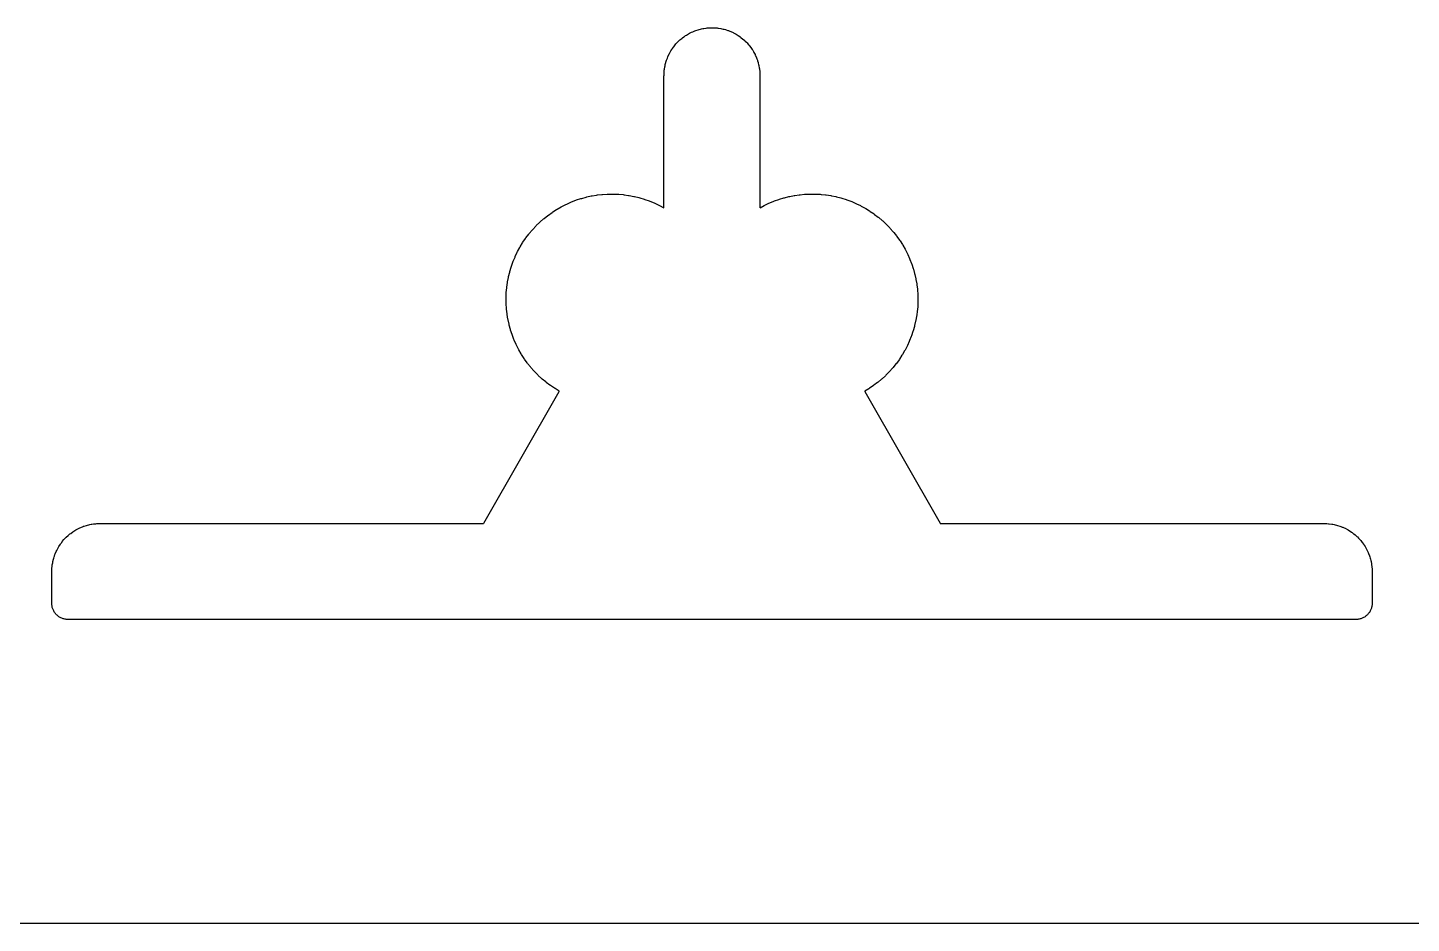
# Model space of a CAD drawing. Extents: x 0 to 200, y -100 to 0.
# Drawn here: x 32.33 to 75.59, y -100 to -72 of the extents above; entities that cross this region are included whole.
import ezdxf

# ---------------------------------------------------------------- set-up
doc = ezdxf.new("R2010")
doc.units = 0
doc.layers.add('BLACK', color=7, linetype='CONTINUOUS')

msp = doc.modelspace()

# ---------------------------------------------------------------- linework, layer by layer
at = {"layer": 'BLACK', "linetype": 'CONTINUOUS'}
for p, q in [((52.901481, -72.248269), (52.927149, -72.23196)), ((52.927149, -72.23196), (52.99254, -72.193152)), ((52.99254, -72.193152), (53.024581, -72.175687)), ((53.024581, -72.175687), (53.089906, -72.143116)), ((53.089906, -72.143116), (53.123136, -72.128036)), ((53.123136, -72.128036), (53.190664, -72.100321)), ((53.190664, -72.100321), (53.224906, -72.087708)), ((53.224906, -72.087708), (53.297172, -72.064049)), ((53.297172, -72.064049), (53.326349, -72.055472)), ((53.326349, -72.055472), (53.370502, -72.043939)), ((53.370502, -72.043939), (53.394185, -72.038365)), ((53.394185, -72.038365), (53.438847, -72.028996)), ((53.438847, -72.028996), (53.468787, -72.023661)), ((53.468787, -72.023661), (53.544019, -72.012607)), ((53.544019, -72.012607), (53.580293, -72.008625)), ((53.580293, -72.008625), (53.658178, -72.002943)), ((53.658178, -72.002943), (53.684462, -72.001721)), ((53.684462, -72.001721), (53.71398, -72.001127)), ((53.71398, -72.001127), (53.736943, -72.001192)), ((53.736943, -72.001192), (53.784338, -72.002417)), ((53.784338, -72.002417), (53.814286, -72.004093)), ((53.814286, -72.004093), (53.890958, -72.010695)), ((53.890958, -72.010695), (53.909238, -72.012609)), ((53.909238, -72.012609), (53.927434, -72.015194)), ((53.927434, -72.015194), (54.003092, -72.027367)), ((54.003092, -72.027367), (54.033183, -72.033161)), ((54.033183, -72.033161), (54.078049, -72.043236)), ((54.078049, -72.043236), (54.101831, -72.049194)), ((54.101831, -72.049194), (54.149105, -72.062276)), ((54.149105, -72.062276), (54.172567, -72.069393)), ((54.172567, -72.069393), (54.219142, -72.084779)), ((54.219142, -72.084779), (54.242225, -72.093039)), ((54.242225, -72.093039), (54.285127, -72.109588)), ((54.285127, -72.109588), (54.313367, -72.121489)), ((54.313367, -72.121489), (54.383037, -72.1534)), ((54.383037, -72.1534), (54.399603, -72.16136)), ((54.399603, -72.16136), (54.415864, -72.169924)), ((54.415864, -72.169924), (54.482998, -72.206875)), ((54.482998, -72.206875), (54.509379, -72.222467)), ((54.509379, -72.222467), (54.548228, -72.247069)), ((52.46751, -72.685662), (52.484447, -72.660403)), ((52.484447, -72.660403), (52.528698, -72.598566)), ((52.528698, -72.598566), (52.551003, -72.569685)), ((52.551003, -72.569685), (52.599651, -72.511243)), ((52.599651, -72.511243), (52.619809, -72.488473)), ((52.619809, -72.488473), (52.651085, -72.455241)), ((52.651085, -72.455241), (52.668186, -72.437935)), ((52.668186, -72.437935), (52.701043, -72.406266)), ((52.701043, -72.406266), (52.723571, -72.385837)), ((52.723571, -72.385837), (52.783747, -72.334521)), ((52.783747, -72.334521), (52.807477, -72.315501)), ((52.807477, -72.315501), (52.843937, -72.288058)), ((52.843937, -72.288058), (52.863727, -72.273904)), ((52.863727, -72.273904), (52.901481, -72.248269)), ((54.548228, -72.247069), (54.568613, -72.260689)), ((54.568613, -72.260689), (54.606208, -72.287167)), ((54.606208, -72.287167), (54.63071, -72.305573)), ((54.63071, -72.305573), (54.692926, -72.355368)), ((54.692926, -72.355368), (54.716253, -72.375241)), ((54.716253, -72.375241), (54.750324, -72.406122)), ((54.750324, -72.406122), (54.76808, -72.423027)), ((54.76808, -72.423027), (54.800595, -72.455543)), ((54.800595, -72.455543), (54.821589, -72.477866)), ((54.821589, -72.477866), (54.87235, -72.535273)), ((54.87235, -72.535273), (54.884269, -72.549263)), ((54.884269, -72.549263), (54.895666, -72.563683)), ((54.895666, -72.563683), (54.942066, -72.624669)), ((54.942066, -72.624669), (54.959864, -72.649614)), ((54.959864, -72.649614), (54.985411, -72.687848)), ((52.275129, -73.123853), (52.296993, -73.047851)), ((52.296993, -73.047851), (52.306287, -73.018894)), ((52.306287, -73.018894), (52.321549, -72.975888)), ((52.321549, -72.975888), (52.330242, -72.953163)), ((52.330242, -72.953163), (52.34758, -72.910951)), ((52.34758, -72.910951), (52.359985, -72.883184)), ((52.359985, -72.883184), (52.394428, -72.811994)), ((52.394428, -72.811994), (52.4085, -72.785034)), ((52.4085, -72.785034), (52.430838, -72.745241)), ((52.430838, -72.745241), (52.443261, -72.724321)), ((52.443261, -72.724321), (52.46751, -72.685662)), ((54.985411, -72.687848), (54.998528, -72.708561)), ((54.998528, -72.708561), (55.022168, -72.748003)), ((55.022168, -72.748003), (55.037108, -72.774758)), ((55.037108, -72.774758), (55.072399, -72.842779)), ((55.072399, -72.842779), (55.080562, -72.859246)), ((55.080562, -72.859246), (55.088113, -72.876003)), ((55.088113, -72.876003), (55.118304, -72.946435)), ((55.118304, -72.946435), (55.129508, -72.974958)), ((55.129508, -72.974958), (55.144999, -73.018253)), ((55.144999, -73.018253), (55.152689, -73.041533)), ((55.152689, -73.041533), (55.166928, -73.088471)), ((55.166928, -73.088471), (55.173467, -73.1121)), ((52.225646, -77.628653), (52.225673, -73.512291)), ((52.225673, -73.512291), (52.226185, -73.489699)), ((52.226185, -73.489699), (52.230085, -73.403574)), ((52.230085, -73.403574), (52.231943, -73.377578)), ((52.231943, -73.377578), (52.236298, -73.333023)), ((52.236298, -73.333023), (52.240176, -73.30286)), ((52.240176, -73.30286), (52.252645, -73.224764)), ((52.252645, -73.224764), (52.258352, -73.194893)), ((52.258352, -73.194893), (52.267615, -73.153322)), ((52.267615, -73.153322), (52.275129, -73.123853)), ((55.173467, -73.1121), (55.184639, -73.156706)), ((55.184639, -73.156706), (55.19117, -73.186646)), ((55.19117, -73.186646), (55.205196, -73.261982)), ((55.205196, -73.261982), (55.208227, -73.28011)), ((55.208227, -73.28011), (55.210588, -73.298337)), ((55.210588, -73.298337), (55.218934, -73.373598)), ((55.218934, -73.373598), (55.221461, -73.405956)), ((55.221461, -73.405956), (55.225269, -73.489667)), ((55.225269, -73.489667), (55.225785, -73.512365)), ((55.225785, -73.512365), (55.225755, -77.628714)), ((49.337062, -77.447234), (49.469439, -77.396247)), ((49.469439, -77.396247), (49.493276, -77.387753)), ((49.493276, -77.387753), (49.628065, -77.343536)), ((49.628065, -77.343536), (49.652302, -77.33626)), ((49.652302, -77.33626), (49.789157, -77.298926)), ((49.789157, -77.298926), (49.813731, -77.292887)), ((49.813731, -77.292887), (49.952302, -77.262532)), ((49.952302, -77.262532), (49.97715, -77.257745)), ((49.97715, -77.257745), (50.11708, -77.234447)), ((50.11708, -77.234447), (50.142139, -77.230925)), ((50.142139, -77.230925), (50.283069, -77.214744)), ((50.283069, -77.214744), (50.308275, -77.212495)), ((50.308275, -77.212495), (50.449844, -77.203472)), ((50.449844, -77.203472), (50.47513, -77.202502)), ((50.47513, -77.202502), (50.616975, -77.20066)), ((50.616975, -77.20066), (50.642278, -77.200973)), ((50.642278, -77.200973), (50.784034, -77.206317)), ((50.784034, -77.206317), (50.809289, -77.207911)), ((50.809289, -77.207911), (50.950592, -77.220428)), ((50.950592, -77.220428), (50.975734, -77.223298)), ((50.975734, -77.223298), (51.116221, -77.242955)), ((51.116221, -77.242955), (51.141186, -77.247095)), ((51.141186, -77.247095), (51.280498, -77.273842)), ((51.280498, -77.273842), (51.30522, -77.279241)), ((51.30522, -77.279241), (51.442999, -77.313009)), ((51.442999, -77.313009), (51.467416, -77.319653)), ((51.467416, -77.319653), (51.603308, -77.360355)), ((51.603308, -77.360355), (51.627357, -77.368228)), ((51.627357, -77.368228), (51.761013, -77.41576)), ((51.761013, -77.41576), (51.784633, -77.424841)), ((51.784633, -77.424841), (51.91571, -77.479081)), ((55.659576, -77.42761), (55.6828, -77.418613)), ((55.6828, -77.418613), (55.81422, -77.371437)), ((55.81422, -77.371437), (55.837864, -77.363609)), ((55.837864, -77.363609), (55.971472, -77.323042)), ((55.971472, -77.323042), (55.995476, -77.316402)), ((55.995476, -77.316402), (56.13094, -77.282545)), ((56.13094, -77.282545), (56.155246, -77.27711)), ((56.155246, -77.27711), (56.292229, -77.250048)), ((56.292229, -77.250048), (56.316776, -77.245832)), ((56.316776, -77.245832), (56.454938, -77.225631)), ((56.454938, -77.225631), (56.479664, -77.222643)), ((56.479664, -77.222643), (56.618661, -77.209355)), ((56.618661, -77.209355), (56.643505, -77.207603)), ((56.643505, -77.207603), (56.782992, -77.20126)), ((56.782992, -77.20126), (56.807893, -77.200749)), ((56.807893, -77.200749), (56.947522, -77.201366)), ((56.947522, -77.201366), (56.972417, -77.202097)), ((56.972417, -77.202097), (57.111843, -77.209674)), ((57.111843, -77.209674), (57.13667, -77.211645)), ((57.13667, -77.211645), (57.275545, -77.226162)), ((57.275545, -77.226162), (57.300243, -77.229368)), ((57.300243, -77.229368), (57.438221, -77.250789)), ((57.438221, -77.250789), (57.46273, -77.255222)), ((57.46273, -77.255222), (57.599468, -77.283495)), ((57.599468, -77.283495), (57.623725, -77.289144)), ((57.623725, -77.289144), (57.758884, -77.324197)), ((57.758884, -77.324197), (57.782829, -77.331049)), ((57.782829, -77.331049), (57.916073, -77.372796)), ((57.916073, -77.372796), (57.939647, -77.380832)), ((57.939647, -77.380832), (58.070645, -77.429169)), ((48.611896, -77.858417), (48.727268, -77.77588)), ((48.727268, -77.77588), (48.748216, -77.761682)), ((48.748216, -77.761682), (48.86762, -77.685094)), ((48.86762, -77.685094), (48.88926, -77.671976)), ((48.88926, -77.671976), (49.01239, -77.601534)), ((49.01239, -77.601534), (49.034666, -77.589528)), ((49.034666, -77.589528), (49.161206, -77.525412)), ((49.161206, -77.525412), (49.184061, -77.51455)), ((49.184061, -77.51455), (49.313686, -77.456924)), ((49.313686, -77.456924), (49.337062, -77.447234)), ((51.91571, -77.479081), (51.93884, -77.489346)), ((51.93884, -77.489346), (52.067002, -77.550155)), ((52.067002, -77.550155), (52.089582, -77.561578)), ((52.089582, -77.561578), (52.220235, -77.631886)), ((52.220256, -77.631897), (52.224088, -77.633839)), ((52.22554, -77.632972), (52.225645, -77.628677)), ((55.225756, -77.628739), (55.225861, -77.633033)), ((55.227314, -77.6339), (55.231144, -77.631956)), ((55.231166, -77.631945), (55.359642, -77.562714)), ((55.359642, -77.562714), (55.381855, -77.55145)), ((55.381855, -77.55145), (55.507924, -77.491422)), ((55.507924, -77.491422), (55.530671, -77.481279)), ((55.530671, -77.481279), (55.659576, -77.42761)), ((58.070645, -77.429169), (58.093788, -77.438371)), ((58.093788, -77.438371), (58.222214, -77.493177)), ((58.222214, -77.493177), (58.24487, -77.503521)), ((58.24487, -77.503521), (58.370404, -77.564661)), ((58.370404, -77.564661), (58.392516, -77.576121)), ((58.392516, -77.576121), (58.514846, -77.643442)), ((58.514846, -77.643442), (58.53636, -77.65599)), ((58.53636, -77.65599), (58.655182, -77.729326)), ((58.655182, -77.729326), (58.676044, -77.742931)), ((58.676044, -77.742931), (58.791063, -77.822098)), ((58.791063, -77.822098), (58.811221, -77.836726)), ((58.811221, -77.836726), (58.92215, -77.921528)), ((48.120655, -78.310413), (48.217053, -78.206343)), ((48.217053, -78.206343), (48.234714, -78.18822)), ((48.234714, -78.18822), (48.336259, -78.089165)), ((48.336259, -78.089165), (48.354815, -78.07196)), ((48.354815, -78.07196), (48.461246, -77.978175)), ((48.461246, -77.978175), (48.48065, -77.961931)), ((48.48065, -77.961931), (48.591694, -77.873657)), ((48.591694, -77.873657), (48.611896, -77.858417)), ((58.92215, -77.921528), (58.941554, -77.937142)), ((58.941554, -77.937142), (59.048119, -78.027368)), ((59.048119, -78.027368), (59.06672, -78.043931)), ((59.06672, -78.043931), (59.168654, -78.139356)), ((59.168654, -78.139356), (59.186407, -78.156825)), ((59.186407, -78.156825), (59.283458, -78.257213)), ((59.283458, -78.257213), (59.300318, -78.275546)), ((59.300318, -78.275546), (59.392245, -78.380646)), ((47.803924, -78.730693), (47.817576, -78.709386)), ((47.817576, -78.709386), (47.897104, -78.591919)), ((47.897104, -78.591919), (47.911818, -78.571331)), ((47.911818, -78.571331), (47.997193, -78.458043)), ((47.997193, -78.458043), (48.01293, -78.438226)), ((48.01293, -78.438226), (48.103934, -78.329408)), ((48.103934, -78.329408), (48.120655, -78.310413)), ((59.392245, -78.380646), (59.408169, -78.399796)), ((59.408169, -78.399796), (59.494743, -78.509349)), ((59.494743, -78.509349), (59.509693, -78.529269)), ((59.509693, -78.529269), (59.590698, -78.643)), ((59.590698, -78.643), (59.604637, -78.663641)), ((59.604637, -78.663641), (59.679873, -78.781269)), ((47.568134, -79.172778), (47.578402, -79.14965)), ((47.578402, -79.14965), (47.639227, -79.021496)), ((47.639227, -79.021496), (47.650654, -78.998917)), ((47.650654, -78.998917), (47.717891, -78.874008)), ((47.717891, -78.874008), (47.730446, -78.852037)), ((47.730446, -78.852037), (47.803924, -78.730693)), ((59.679873, -78.781269), (59.692765, -78.802578)), ((59.692765, -78.802578), (59.762044, -78.92381)), ((59.762044, -78.92381), (59.773858, -78.945736)), ((59.773858, -78.945736), (59.837008, -79.070271)), ((59.837008, -79.070271), (59.847714, -79.092758)), ((59.847714, -79.092758), (59.904578, -79.220286)), ((47.408648, -79.621052), (47.449368, -79.485165)), ((47.449368, -79.485165), (47.457244, -79.461117)), ((47.457244, -79.461117), (47.504793, -79.327467)), ((47.504793, -79.327467), (47.513877, -79.303848)), ((47.513877, -79.303848), (47.568134, -79.172778)), ((59.904578, -79.220286), (59.91415, -79.243279)), ((59.91415, -79.243279), (59.964586, -79.373482)), ((59.964586, -79.373482), (59.973001, -79.396924)), ((59.973001, -79.396924), (60.016884, -79.52948)), ((60.016884, -79.52948), (60.024119, -79.553312)), ((60.024119, -79.553312), (60.06134, -79.68789)), ((47.312229, -80.112722), (47.331904, -79.972236)), ((47.331904, -79.972236), (47.336048, -79.947273)), ((47.336048, -79.947273), (47.362813, -79.807964)), ((47.362813, -79.807964), (47.368215, -79.783242)), ((47.368215, -79.783242), (47.402001, -79.645468)), ((47.402001, -79.645468), (47.408648, -79.621052)), ((60.06134, -79.68789), (60.067379, -79.712053)), ((60.067379, -79.712053), (60.097845, -79.848319)), ((60.097845, -79.848319), (60.102672, -79.872753)), ((60.102672, -79.872753), (60.126308, -80.010369)), ((60.126308, -80.010369), (60.129911, -80.035013)), ((47.289545, -80.471478), (47.289861, -80.446174)), ((47.289861, -80.446174), (47.295224, -80.304419)), ((47.295224, -80.304419), (47.29682, -80.279165)), ((47.29682, -80.279165), (47.309355, -80.137863)), ((47.309355, -80.137863), (47.312229, -80.112722)), ((60.129911, -80.035013), (60.146658, -80.173636)), ((60.146658, -80.173636), (60.149028, -80.198429)), ((60.149028, -80.198429), (60.158844, -80.337714)), ((60.158844, -80.337714), (60.159975, -80.362595)), ((60.159975, -80.362595), (60.162837, -80.502196)), ((47.291369, -80.613322), (47.289545, -80.471478)), ((47.292335, -80.638609), (47.291369, -80.613322)), ((47.301339, -80.780179), (47.292335, -80.638609)), ((47.303585, -80.805385), (47.301339, -80.780179)), ((47.319748, -80.946317), (47.303585, -80.805385)), ((60.143631, -80.855505), (60.125653, -80.993974)), ((60.146221, -80.830734), (60.143631, -80.855505)), ((60.157273, -80.691542), (60.146221, -80.830734)), ((60.158625, -80.666672), (60.157273, -80.691542)), ((60.162726, -80.527102), (60.158625, -80.666672)), ((60.162837, -80.502196), (60.162726, -80.527102)), ((47.323267, -80.971377), (47.319748, -80.946317)), ((47.346547, -81.11131), (47.323267, -80.971377)), ((47.351331, -81.136159), (47.346547, -81.11131)), ((47.381668, -81.274733), (47.351331, -81.136159)), ((47.387704, -81.299308), (47.381668, -81.274733)), ((47.42502, -81.436168), (47.387704, -81.299308)), ((60.060256, -81.316366), (60.054003, -81.340475)), ((60.091931, -81.180376), (60.060256, -81.316366)), ((60.096975, -81.155986), (60.091931, -81.180376)), ((60.121832, -81.018585), (60.096975, -81.155986)), ((60.125653, -80.993974), (60.121832, -81.018585)), ((47.432293, -81.460406), (47.42502, -81.436168)), ((47.476492, -81.595201), (47.432293, -81.460406)), ((47.484983, -81.619039), (47.476492, -81.595201)), ((47.535953, -81.751422), (47.484983, -81.619039)), ((59.954461, -81.654011), (59.902871, -81.783761)), ((59.963084, -81.630645), (59.954461, -81.654011)), ((60.008142, -81.498484), (59.963084, -81.630645)), ((60.015589, -81.474717), (60.008142, -81.498484)), ((60.054003, -81.340475), (60.015589, -81.474717)), ((47.54564, -81.7748), (47.535953, -81.751422)), ((47.603249, -81.904432), (47.54564, -81.7748)), ((47.614108, -81.927289), (47.603249, -81.904432)), ((47.678207, -82.053837), (47.614108, -81.927289)), ((47.69021, -82.076114), (47.678207, -82.053837)), ((47.760637, -82.199254), (47.69021, -82.076114)), ((59.747934, -82.101867), (59.677582, -82.222479)), ((59.759943, -82.080047), (59.747934, -82.101867)), ((59.824196, -81.956078), (59.759943, -82.080047)), ((59.835102, -81.933686), (59.824196, -81.956078)), ((59.893095, -81.806669), (59.835102, -81.933686)), ((59.902871, -81.783761), (59.893095, -81.806669)), ((47.773752, -82.220895), (47.760637, -82.199254)), ((47.850325, -82.340309), (47.773752, -82.220895)), ((47.86452, -82.361259), (47.850325, -82.340309)), ((47.947042, -82.476642), (47.86452, -82.361259)), ((47.962279, -82.496845), (47.947042, -82.476642)), ((48.050539, -82.607901), (47.962279, -82.496845)), ((48.06678, -82.627307), (48.050539, -82.607901)), ((59.476964, -82.513938), (59.389421, -82.622718)), ((59.49209, -82.494152), (59.476964, -82.513938)), ((59.574102, -82.381144), (59.49209, -82.494152)), ((59.588224, -82.360628), (59.574102, -82.381144)), ((59.664501, -82.243673), (59.588224, -82.360628)), ((59.677582, -82.222479), (59.664501, -82.243673)), ((48.160551, -82.733751), (48.06678, -82.627307)), ((48.177754, -82.752309), (48.160551, -82.733751)), ((48.276796, -82.853867), (48.177754, -82.752309)), ((48.294917, -82.87153), (48.276796, -82.853867)), ((48.398974, -82.967942), (48.294917, -82.87153)), ((48.417966, -82.984664), (48.398974, -82.967942)), ((48.526773, -83.075682), (48.417966, -82.984664)), ((59.026077, -82.991934), (58.918716, -83.08121)), ((59.044825, -82.975538), (59.026077, -82.991934)), ((59.147603, -82.881021), (59.044825, -82.975538)), ((59.16551, -82.86371), (59.147603, -82.881021)), ((59.263449, -82.764188), (59.16551, -82.86371)), ((59.28047, -82.746006), (59.263449, -82.764188)), ((59.373327, -82.641726), (59.28047, -82.746006)), ((59.389421, -82.622718), (59.373327, -82.641726)), ((46.591492, -87.494564), (48.948281, -83.370188)), ((48.546588, -83.091422), (48.526773, -83.075682)), ((48.659865, -83.176812), (48.546588, -83.091422)), ((48.680452, -83.191528), (48.659865, -83.176812)), ((48.797908, -83.271072), (48.680452, -83.191528)), ((48.819213, -83.284727), (48.797908, -83.271072)), ((48.946043, -83.361549), (48.819213, -83.284727)), ((48.950387, -83.36433), (48.946064, -83.361562)), ((48.948293, -83.370166), (48.950728, -83.365647)), ((58.501028, -83.366071), (58.503464, -83.370592)), ((58.505696, -83.361988), (58.50137, -83.364755)), ((58.503476, -83.370614), (60.859525, -87.494563)), ((58.63051, -83.286476), (58.505717, -83.361975)), ((58.651492, -83.273057), (58.63051, -83.286476)), ((58.767209, -83.194914), (58.651492, -83.273057)), ((58.787496, -83.180466), (58.767209, -83.194914)), ((58.899174, -83.096652), (58.787496, -83.180466)), ((58.918716, -83.08121), (58.899174, -83.096652)), ((33.678825, -87.809288), (33.740923, -87.764404)), ((33.740923, -87.764404), (33.771497, -87.743975)), ((33.771497, -87.743975), (33.836728, -87.703781)), ((33.836728, -87.703781), (33.863298, -87.688513)), ((33.863298, -87.688513), (33.903852, -87.666837)), ((33.903852, -87.666837), (33.925751, -87.655814)), ((33.925751, -87.655814), (33.967319, -87.636153)), ((33.967319, -87.636153), (33.99541, -87.623907)), ((33.99541, -87.623907), (34.066562, -87.595453)), ((34.066562, -87.595453), (34.08375, -87.588944)), ((34.08375, -87.588944), (34.101165, -87.583072)), ((34.101165, -87.583072), (34.174218, -87.559929)), ((34.174218, -87.559929), (34.203701, -87.551575)), ((34.203701, -87.551575), (34.248306, -87.540402)), ((34.248306, -87.540402), (34.272227, -87.53503)), ((34.272227, -87.53503), (34.320335, -87.525461)), ((34.320335, -87.525461), (34.344491, -87.521269)), ((34.344491, -87.521269), (34.393011, -87.514072)), ((34.393011, -87.514072), (34.417343, -87.511071)), ((34.417343, -87.511071), (34.465254, -87.506352)), ((34.465254, -87.506352), (34.491516, -87.504463)), ((34.491516, -87.504463), (34.57829, -87.500515)), ((34.57829, -87.500515), (34.600988, -87.5)), ((34.600988, -87.5), (46.582126, -87.5)), ((46.582151, -87.499999), (46.58775, -87.499859)), ((46.58858, -87.499377), (46.59148, -87.494586)), ((60.859538, -87.494585), (60.862437, -87.499377)), ((60.863267, -87.499859), (60.868866, -87.499999)), ((60.868891, -87.5), (72.852482, -87.5)), ((72.852482, -87.5), (72.871267, -87.500353)), ((72.871267, -87.500353), (72.927441, -87.502467)), ((72.927441, -87.502467), (72.945401, -87.503467)), ((72.945401, -87.503467), (72.994517, -87.50709)), ((72.994517, -87.50709), (73.024995, -87.510281)), ((73.024995, -87.510281), (73.10396, -87.521005)), ((73.10396, -87.521005), (73.134184, -87.526059)), ((73.134184, -87.526059), (73.179284, -87.53503)), ((73.179284, -87.53503), (73.203205, -87.540402)), ((73.203205, -87.540402), (73.24781, -87.551575)), ((73.24781, -87.551575), (73.277293, -87.559929)), ((73.277293, -87.559929), (73.353262, -87.583995)), ((73.353262, -87.583995), (73.382177, -87.594142)), ((73.382177, -87.594142), (73.42508, -87.610691)), ((73.42508, -87.610691), (73.44773, -87.620073)), ((73.44773, -87.620073), (73.489768, -87.638708)), ((73.489768, -87.638708), (73.517389, -87.651979)), ((73.517389, -87.651979), (73.588125, -87.688679)), ((73.588125, -87.688679), (73.61488, -87.70362)), ((73.61488, -87.70362), (73.654321, -87.72726)), ((73.654321, -87.72726), (73.675034, -87.740376)), ((73.675034, -87.740376), (73.715818, -87.767628)), ((73.715818, -87.767628), (73.735863, -87.781744)), ((73.735863, -87.781744), (73.775261, -87.810964)), ((33.295343, -88.242697), (33.311258, -88.21651)), ((33.311258, -88.21651), (33.354714, -88.149712)), ((33.354714, -88.149712), (33.372206, -88.12455)), ((33.372206, -88.12455), (33.397771, -88.09008)), ((33.397771, -88.09008), (33.416772, -88.066038)), ((33.416772, -88.066038), (33.468078, -88.005062)), ((33.468078, -88.005062), (33.488518, -87.98223)), ((33.488518, -87.98223), (33.51811, -87.951149)), ((33.51811, -87.951149), (33.539912, -87.929613)), ((33.539912, -87.929613), (33.598296, -87.875377)), ((33.598296, -87.875377), (33.621377, -87.855219)), ((33.621377, -87.855219), (33.654552, -87.827993)), ((33.654552, -87.827993), (33.678825, -87.809288)), ((73.775261, -87.810964), (73.794588, -87.826047)), ((73.794588, -87.826047), (73.832505, -87.857165)), ((73.832505, -87.857165), (73.851069, -87.873178)), ((73.851069, -87.873178), (73.887413, -87.906118)), ((73.887413, -87.906118), (73.905169, -87.923024)), ((73.905169, -87.923024), (73.939853, -87.957708)), ((73.939853, -87.957708), (73.956759, -87.975464)), ((73.956759, -87.975464), (73.989699, -88.011808)), ((73.989699, -88.011808), (74.005712, -88.030372)), ((74.005712, -88.030372), (74.034884, -88.065918)), ((74.034884, -88.065918), (74.053589, -88.090191)), ((74.053589, -88.090191), (74.100271, -88.154776)), ((74.100271, -88.154776), (74.117452, -88.180151)), ((74.117452, -88.180151), (74.142052, -88.219)), ((74.142052, -88.219), (74.154657, -88.240029)), ((33.122685, -88.689668), (33.140391, -88.615112)), ((33.140391, -88.615112), (33.148383, -88.585528)), ((33.148383, -88.585528), (33.161731, -88.541525)), ((33.161731, -88.541525), (33.169422, -88.518245)), ((33.169422, -88.518245), (33.184913, -88.47495)), ((33.184913, -88.47495), (33.196117, -88.446428)), ((33.196117, -88.446428), (33.227514, -88.373184)), ((33.227514, -88.373184), (33.240446, -88.345402)), ((33.240446, -88.345402), (33.26112, -88.304329)), ((33.26112, -88.304329), (33.272678, -88.282707)), ((33.272678, -88.282707), (33.295343, -88.242697)), ((74.154657, -88.240029), (74.178833, -88.282707)), ((74.178833, -88.282707), (74.190391, -88.304329)), ((74.190391, -88.304329), (74.212444, -88.348142)), ((74.212444, -88.348142), (74.222926, -88.370305)), ((74.222926, -88.370305), (74.241561, -88.412343)), ((74.241561, -88.412343), (74.253114, -88.440726)), ((74.253114, -88.440726), (74.280879, -88.515422)), ((74.280879, -88.515422), (74.29067, -88.54446)), ((74.29067, -88.54446), (74.304018, -88.588463)), ((74.304018, -88.588463), (74.310557, -88.612092)), ((74.310557, -88.612092), (74.32173, -88.656697)), ((74.32173, -88.656697), (74.328261, -88.686637)), ((33.089566, -90.000954), (33.089633, -89.006119)), ((33.089633, -89.006119), (33.089784, -88.993894)), ((33.089784, -88.993894), (33.091063, -88.941772)), ((33.091063, -88.941772), (33.092754, -88.911174)), ((33.092754, -88.911174), (33.099328, -88.834836)), ((33.099328, -88.834836), (33.103829, -88.798342)), ((33.103829, -88.798342), (33.115515, -88.725714)), ((33.115515, -88.725714), (33.118768, -88.707625)), ((33.118768, -88.707625), (33.122685, -88.689668)), ((74.328261, -88.686637), (74.342847, -88.76498)), ((74.342847, -88.76498), (74.347529, -88.795265)), ((74.347529, -88.795265), (74.353158, -88.840902)), ((74.353158, -88.840902), (74.355561, -88.865301)), ((74.355561, -88.865301), (74.35917, -88.914218)), ((74.35917, -88.914218), (74.360373, -88.938706)), ((74.360373, -88.938706), (74.361727, -88.993894)), ((74.361727, -88.993894), (74.361878, -89.006119)), ((74.361878, -89.006119), (74.361945, -90.000954)), ((33.090166, -90.025452), (33.089566, -90.000954)), ((33.091967, -90.049879), (33.090166, -90.025452)), ((33.094963, -90.074188), (33.091967, -90.049879)), ((33.099149, -90.098321), (33.094963, -90.074188)), ((33.104514, -90.122219), (33.099149, -90.098321)), ((33.111046, -90.145825), (33.104514, -90.122219)), ((33.118727, -90.169083), (33.111046, -90.145825)), ((33.127541, -90.191935), (33.118727, -90.169083)), ((33.137466, -90.214328), (33.127541, -90.191935)), ((33.148477, -90.236206), (33.137466, -90.214328)), ((33.160549, -90.257518), (33.148477, -90.236206)), ((33.173652, -90.278212), (33.160549, -90.257518)), ((33.187754, -90.298237), (33.173652, -90.278212)), ((33.202823, -90.317547), (33.187754, -90.298237)), ((33.21882, -90.336094), (33.202823, -90.317547)), ((33.235709, -90.353834), (33.21882, -90.336094)), ((33.253447, -90.370723), (33.235709, -90.353834)), ((33.271993, -90.386722), (33.253447, -90.370723)), ((33.291302, -90.401792), (33.271993, -90.386722)), ((33.311327, -90.415896), (33.291302, -90.401792)), ((74.160209, -90.401792), (74.140184, -90.415896)), ((74.179518, -90.386722), (74.160209, -90.401792)), ((74.198064, -90.370723), (74.179518, -90.386722)), ((74.215803, -90.353834), (74.198064, -90.370723)), ((74.232691, -90.336094), (74.215803, -90.353834)), ((74.248689, -90.317547), (74.232691, -90.336094)), ((74.263757, -90.298237), (74.248689, -90.317547)), ((74.277859, -90.278211), (74.263757, -90.298237)), ((74.290962, -90.257518), (74.277859, -90.278211)), ((74.303034, -90.236206), (74.290962, -90.257518)), ((74.314045, -90.214328), (74.303034, -90.236206)), ((74.32397, -90.191935), (74.314045, -90.214328)), ((74.332784, -90.169083), (74.32397, -90.191935)), ((74.340465, -90.145825), (74.332784, -90.169083)), ((74.346997, -90.122219), (74.340465, -90.145825)), ((74.352362, -90.098321), (74.346997, -90.122219)), ((74.356548, -90.074188), (74.352362, -90.098321)), ((74.359545, -90.049879), (74.356548, -90.074188)), ((74.361345, -90.025452), (74.359545, -90.049879)), ((74.361945, -90.000954), (74.361345, -90.025452)), ((33.33202, -90.429), (33.311327, -90.415896)), ((33.35333, -90.441073), (33.33202, -90.429)), ((33.375208, -90.452086), (33.35333, -90.441073)), ((33.3976, -90.462012), (33.375208, -90.452086)), ((33.420452, -90.470827), (33.3976, -90.462012)), ((33.443709, -90.478511), (33.420452, -90.470827)), ((33.467314, -90.485044), (33.443709, -90.478511)), ((33.491212, -90.49041), (33.467314, -90.485044)), ((33.515345, -90.494598), (33.491212, -90.49041)), ((33.539654, -90.497596), (33.515345, -90.494598)), ((33.564081, -90.499398), (33.539654, -90.497596)), ((33.588579, -90.5), (33.564081, -90.499398)), ((73.862932, -90.5), (33.588579, -90.5)), ((73.88743, -90.499398), (73.862932, -90.5)), ((73.911857, -90.497596), (73.88743, -90.499398)), ((73.936166, -90.494598), (73.911857, -90.497596)), ((73.960299, -90.49041), (73.936166, -90.494598)), ((73.984197, -90.485044), (73.960299, -90.49041)), ((74.007803, -90.478511), (73.984197, -90.485044)), ((74.031059, -90.470827), (74.007803, -90.478511)), ((74.053911, -90.462012), (74.031059, -90.470827)), ((74.076303, -90.452086), (74.053911, -90.462012)), ((74.098181, -90.441073), (74.076303, -90.452086)), ((74.119492, -90.429), (74.098181, -90.441073)), ((74.140184, -90.415896), (74.119492, -90.429)), ((0.006136, -100), (199.993863, -100))]:
    msp.add_line(p, q, dxfattribs=at)

doc.saveas('drawing.dxf')
